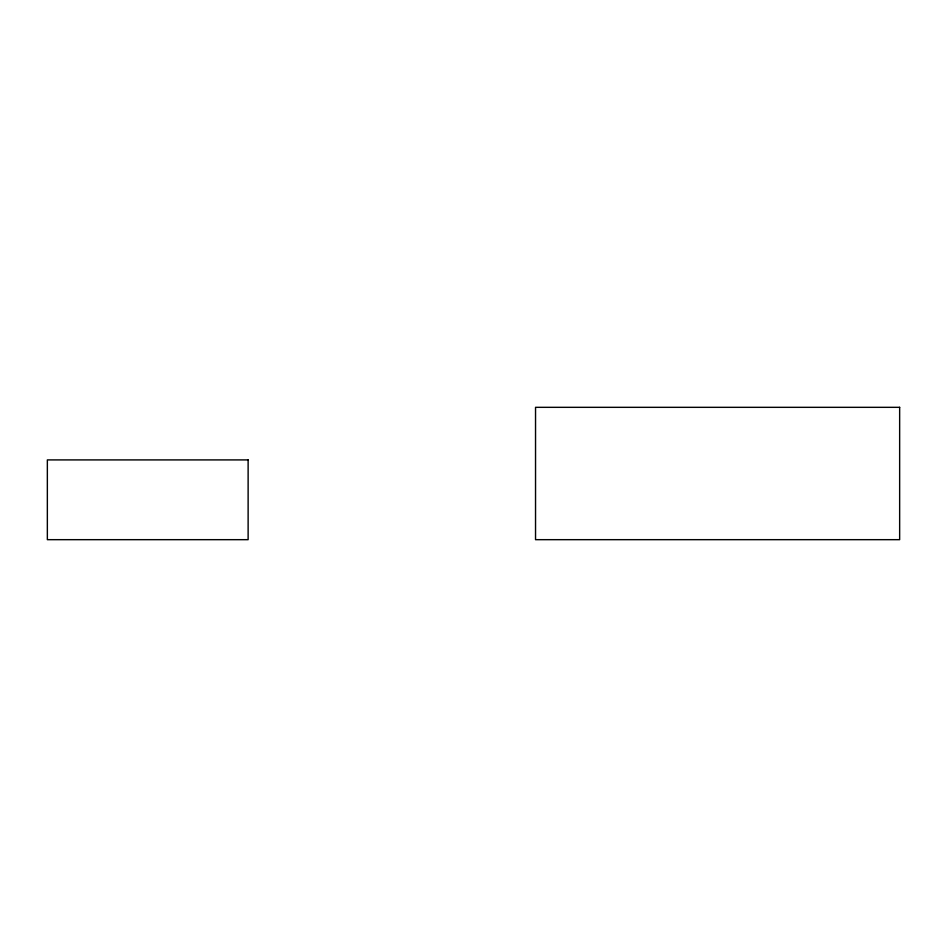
<?xml version="1.0" encoding="UTF-8"?>
<svg xmlns="http://www.w3.org/2000/svg" width="947" height="947" viewBox="0 0 947 947"><rect width="100%" height="100%" fill="white"/><g stroke="black" fill="none" stroke-linecap="round" stroke-linejoin="round"><path stroke-width="1.42" d="M899.65 407.328L535.54 407.328L535.54 539.672L899.65 539.672L899.65 407.328M248.126 459.911L47.35 459.911L47.35 539.672L248.126 539.672L248.126 459.911"/></g></svg>
